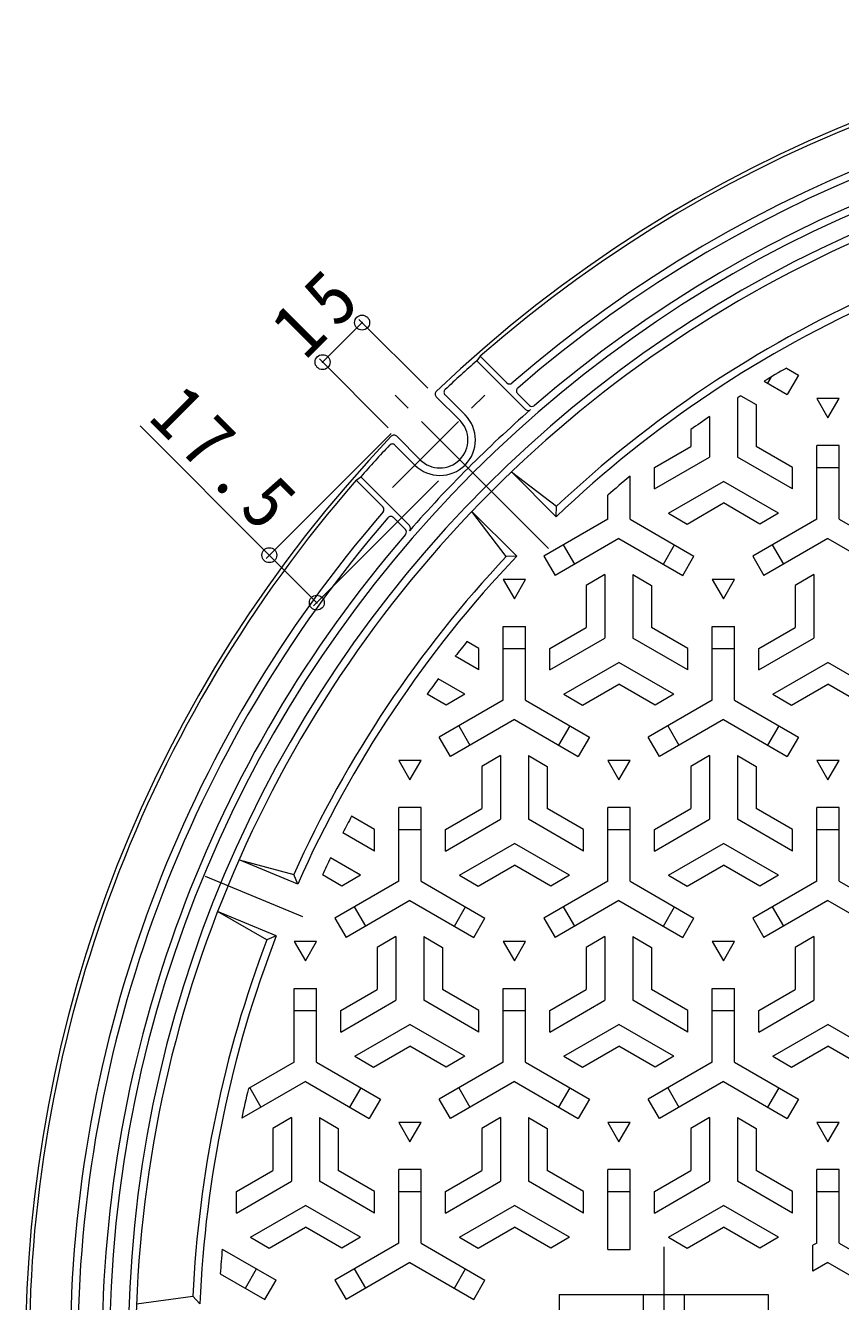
# Model space of a CAD drawing. Units: millimetres, scale not verified. Extents: x -846 to 950, y -677 to 691.
# Drawn here: x -797.8 to -579.5, y 323.5 to 665.4 of the extents above; entities that cross this region are included whole.
import ezdxf

# ---------------------------------------------------------------- set-up
doc = ezdxf.new("R2010")
doc.units = ezdxf.units.MM
doc.header["$LTSCALE"] = 5
doc.header["$PDMODE"] = 32
doc.header["$PDSIZE"] = 4
doc.linetypes.add('CHAIN1', pattern=[8, 5, -1, 1, -1])
doc.linetypes.add('CHAIN2', pattern=[12, 9, -1, 1, -1])
for name, color, linetype, lineweight in [('0-1_躯体', 2, 'Continuous', 9), ('0-2_仕上', 3, 'Continuous', 18), ('0-4_その他', 7, 'Continuous', 9)]:
    doc.layers.add(name, color=color, linetype=linetype, lineweight=lineweight)
doc.styles.add('ＭＳ ゴシック', font='')
doc.styles.get('ＭＳ ゴシック').set_extended_font_data('MS Gothic')

msp = doc.modelspace()

# ---------------------------------------------------------------- linework, layer by layer
at = {"layer": '0-1_躯体'}
for p, q in [((-675.99, 576.777), (-676.916, 575.582)), ((-663.851, 562.517), (-676.916, 575.582)), ((-668.853, 569.641), (-675.99, 576.777)), ((-681.492, 559.652), (-687.783, 565.943)), ((-680.077, 561.066), (-685.422, 566.41)), ((-662.827, 563.614), (-666.017, 566.805)), ((-692.098, 549.045), (-698.39, 555.337)), ((-693.512, 547.631), (-698.857, 552.975)), ((-709.224, 543.543), (-708.029, 544.47)), ((-694.964, 531.405), (-708.029, 544.47)), ((-702.087, 536.407), (-709.224, 543.543)), ((-696.061, 530.381), (-699.251, 533.571))]:
    msp.add_line(p, q, dxfattribs=at)
at = {"layer": '0-1_躯体', "linetype": 'CHAIN1'}
for p, q in [((-699.535, 541.609), (-674.055, 567.088)), ((-674.055, 541.609), (-699.535, 567.088))]:
    msp.add_line(p, q, dxfattribs=at)
at = {"layer": '0-1_躯体'}
for centre, radius, start, end in [((-442.843, 310.396), 355, 46.37589, 133.62411), ((-442.843, 310.396), 354, 48.80634, 131.19366), ((-442.843, 310.396), 343, 49.08412, 130.91588), ((-442.843, 310.396), 341, 49.13226, 130.86774), ((-442.843, 310.396), 332.5, 0, 180), ((-442.843, 310.396), 334.5, 49.18776, 130.81224), ((-442.843, 310.396), 327.5, 0, 180), ((-442.843, 310.396), 353.714, 131.43407, 133.29408), ((-684.715, 567.117), 1, 133.29257, 224.99849), ((-668.146, 570.348), 1, 225.00151, 310.91353), ((-665.31, 567.512), 1, 130.86687, 225), ((-687.076, 566.651), 1, 133.62535, 225), ((-442.843, 310.396), 334.342, 131.0672, 138.9328), ((-686.795, 554.349), 9.5, 225.00015, 44.99968), ((-663.144, 563.224), 1, 225, 311.06915), ((-662.12, 564.321), 1, 225, 310.81099), ((-686.795, 554.349), 7.5, 225.0002, 44.9998), ((-442.843, 310.396), 355, 136.37587, 223.62411), ((-699.097, 554.63), 1, 45, 136.37457), ((-442.843, 310.396), 353.714, 136.70589, 138.56593), ((-699.564, 552.268), 1, 45, 136.70908), ((-442.843, 310.396), 354, 138.80632, 180), ((-442.843, 310.396), 343, 139.08411, 180), ((-442.843, 310.396), 341, 139.13225, 180), ((-702.794, 535.7), 1, 319.08647, 44.99849), ((-699.958, 532.864), 1, 45, 139.13313), ((-696.768, 529.673), 1, 319.18901, 45), ((-695.671, 530.698), 1, 318.93085, 45), ((-442.843, 310.396), 334.5, 139.18776, 180)]:
    msp.add_arc(centre, radius, start, end, dxfattribs=at)
at = {"layer": '0-2_仕上'}
for p, q in [((-598.92, 569.546), (-597.912, 571.291)), ((-593.951, 573.605), (-590.724, 571.742)), ((-590.724, 571.742), (-593.724, 566.546)), ((-599.889, 570.106), (-593.724, 566.546)), ((-607.093, 565.61), (-607.093, 549.725)), ((-606.15, 566.215), (-602.093, 563.872)), ((-602.093, 563.872), (-602.093, 552.612)), ((-614.593, 560.625), (-614.593, 549.725)), ((-619.593, 557.118), (-619.593, 552.612)), ((-629.343, 546.982), (-619.593, 552.612)), ((-592.343, 546.982), (-602.093, 552.612)), ((-585.843, 533.126), (-585.843, 552.894)), ((-579.843, 552.894), (-585.843, 552.894)), ((-579.843, 533.126), (-579.843, 552.894)), ((-629.343, 541.209), (-614.593, 549.725)), ((-592.343, 541.209), (-607.093, 549.725)), ((-635.843, 533.126), (-635.843, 544.626)), ((-629.343, 541.209), (-629.343, 546.982)), ((-592.343, 541.209), (-592.343, 546.982)), ((-579.843, 546.894), (-585.843, 546.894)), ((-625.593, 534.714), (-610.843, 543.23)), ((-596.091, 534.712), (-610.843, 543.23)), ((-641.843, 533.126), (-641.843, 539.55)), ((-620.593, 531.827), (-610.843, 537.456)), ((-601.091, 531.826), (-610.843, 537.456)), ((-655.618, 533.778), (-655.579, 536.568)), ((-625.593, 534.714), (-620.593, 531.827)), ((-596.091, 534.712), (-601.091, 531.826)), ((-641.843, 533.126), (-658.963, 523.242)), ((-635.843, 533.126), (-618.724, 523.242)), ((-585.843, 533.126), (-602.963, 523.242)), ((-579.843, 533.126), (-562.724, 523.242)), ((-638.843, 527.93), (-655.963, 518.046)), ((-638.843, 527.93), (-621.724, 518.046)), ((-582.843, 527.93), (-599.963, 518.046)), ((-582.843, 527.93), (-565.724, 518.046)), ((-666.224, 523.171), (-669.014, 523.133)), ((-658.963, 523.242), (-655.963, 518.046)), ((-653.766, 526.242), (-650.766, 521.046)), ((-626.92, 521.046), (-623.92, 526.242)), ((-621.724, 518.046), (-618.724, 523.242)), ((-602.963, 523.242), (-599.963, 518.046)), ((-597.766, 526.242), (-594.766, 521.046)), ((-642.593, 518.259), (-642.593, 501.225)), ((-635.093, 518.259), (-630.093, 515.372)), ((-635.093, 518.259), (-635.093, 501.225)), ((-586.593, 518.259), (-586.593, 501.225)), ((-630.093, 515.372), (-630.093, 504.112)), ((-669.843, 484.626), (-669.843, 504.394)), ((-669.843, 504.394), (-663.843, 504.394)), ((-663.843, 484.626), (-663.843, 504.394)), ((-657.343, 498.482), (-647.593, 504.112)), ((-620.343, 498.482), (-630.093, 504.112)), ((-613.843, 484.626), (-613.843, 504.394)), ((-613.843, 504.394), (-607.843, 504.394)), ((-607.843, 484.626), (-607.843, 504.394)), ((-601.343, 498.482), (-591.593, 504.112)), ((-676.343, 498.482), (-679.558, 500.339)), ((-657.343, 492.709), (-642.593, 501.225)), ((-620.343, 492.709), (-635.093, 501.225)), ((-601.343, 492.709), (-586.593, 501.225)), ((-676.343, 492.709), (-682.688, 496.372)), ((-676.343, 492.709), (-676.343, 498.482)), ((-663.843, 498.394), (-669.843, 498.394)), ((-657.343, 492.709), (-657.343, 498.482)), ((-620.343, 492.709), (-620.343, 498.482)), ((-607.843, 498.394), (-613.843, 498.394)), ((-601.343, 492.709), (-601.343, 498.482)), ((-653.593, 486.214), (-638.843, 494.73)), ((-624.091, 486.212), (-638.843, 494.73)), ((-597.593, 486.214), (-582.843, 494.73)), ((-568.091, 486.212), (-582.843, 494.73)), ((-680.091, 486.212), (-687.244, 490.342)), ((-648.593, 483.327), (-638.843, 488.956)), ((-629.091, 483.326), (-638.843, 488.956)), ((-592.593, 483.327), (-582.843, 488.956)), ((-573.091, 483.326), (-582.843, 488.956)), ((-685.091, 483.326), (-690.191, 486.27)), ((-680.091, 486.212), (-685.091, 483.326)), ((-653.593, 486.214), (-648.593, 483.327)), ((-624.091, 486.212), (-629.091, 483.326)), ((-597.593, 486.214), (-592.593, 483.327)), ((-669.843, 484.626), (-686.963, 474.742)), ((-663.843, 484.626), (-646.724, 474.742)), ((-613.843, 484.626), (-630.963, 474.742)), ((-607.843, 484.626), (-590.724, 474.742)), ((-666.843, 479.43), (-683.963, 469.546)), ((-666.843, 479.43), (-649.724, 469.546)), ((-610.843, 479.43), (-627.963, 469.546)), ((-610.843, 479.43), (-593.724, 469.546)), ((-681.766, 477.742), (-678.766, 472.546)), ((-654.92, 472.546), (-651.92, 477.742)), ((-625.766, 477.742), (-622.766, 472.546)), ((-598.92, 472.546), (-595.92, 477.742)), ((-683.963, 469.546), (-686.963, 474.742)), ((-646.724, 474.742), (-649.724, 469.546)), ((-627.963, 469.546), (-630.963, 474.742)), ((-590.724, 474.742), (-593.724, 469.546)), ((-670.593, 469.759), (-670.593, 452.725)), ((-663.093, 469.759), (-658.093, 466.872)), ((-663.093, 469.759), (-663.093, 452.725)), ((-614.593, 469.759), (-614.593, 452.725)), ((-607.093, 469.759), (-602.093, 466.872)), ((-607.093, 469.759), (-607.093, 452.725)), ((-658.093, 466.872), (-658.093, 455.612)), ((-602.093, 466.872), (-602.093, 455.612)), ((-697.843, 436.126), (-697.843, 455.894)), ((-691.843, 455.894), (-697.843, 455.894)), ((-691.843, 436.126), (-691.843, 455.894)), ((-685.343, 449.982), (-675.593, 455.612)), ((-648.343, 449.982), (-658.093, 455.612)), ((-641.843, 436.126), (-641.843, 455.894)), ((-635.843, 455.894), (-641.843, 455.894)), ((-635.843, 436.126), (-635.843, 455.894)), ((-629.343, 449.982), (-619.593, 455.612)), ((-592.343, 449.982), (-602.093, 455.612)), ((-585.843, 436.126), (-585.843, 455.894)), ((-579.843, 455.894), (-585.843, 455.894)), ((-579.843, 436.126), (-579.843, 455.894)), ((-704.343, 449.982), (-710.475, 453.523)), ((-685.343, 444.209), (-670.593, 452.725)), ((-648.343, 444.209), (-663.093, 452.725)), ((-629.343, 444.209), (-614.593, 452.725)), ((-592.343, 444.209), (-607.093, 452.725)), ((-704.343, 444.209), (-712.799, 449.091)), ((-704.343, 444.209), (-704.343, 449.982)), ((-691.843, 449.894), (-697.843, 449.894)), ((-685.343, 444.209), (-685.343, 449.982)), ((-648.343, 444.209), (-648.343, 449.982)), ((-635.843, 449.894), (-641.843, 449.894)), ((-629.343, 444.209), (-629.343, 449.982)), ((-592.343, 444.209), (-592.343, 449.982)), ((-579.843, 449.894), (-585.843, 449.894)), ((-681.593, 437.714), (-666.843, 446.23)), ((-652.091, 437.712), (-666.843, 446.23)), ((-625.593, 437.714), (-610.843, 446.23)), ((-596.091, 437.712), (-610.843, 446.23)), ((-708.091, 437.712), (-716.15, 442.365)), ((-724.906, 435.349), (-725.938, 437.941)), ((-713.091, 434.826), (-718.294, 437.83)), ((-708.091, 437.712), (-713.091, 434.826)), ((-681.593, 437.714), (-676.593, 434.827)), ((-676.593, 434.827), (-666.843, 440.456)), ((-657.091, 434.826), (-666.843, 440.456)), ((-652.091, 437.712), (-657.091, 434.826)), ((-625.593, 437.714), (-620.593, 434.827)), ((-620.593, 434.827), (-610.843, 440.456)), ((-601.091, 434.826), (-610.843, 440.456)), ((-596.091, 437.712), (-601.091, 434.826)), ((-697.843, 436.126), (-714.963, 426.242)), ((-691.843, 436.126), (-674.724, 426.242)), ((-641.843, 436.126), (-658.963, 426.242)), ((-635.843, 436.126), (-618.724, 426.242)), ((-585.843, 436.126), (-602.963, 426.242)), ((-579.843, 436.126), (-562.724, 426.242)), ((-694.843, 430.93), (-711.963, 421.046)), ((-694.843, 430.93), (-677.724, 421.046)), ((-638.843, 430.93), (-655.963, 421.046)), ((-638.843, 430.93), (-621.724, 421.046)), ((-582.843, 430.93), (-599.963, 421.046)), ((-582.843, 430.93), (-565.724, 421.046)), ((-709.766, 429.242), (-706.766, 424.046)), ((-682.92, 424.046), (-679.92, 429.242)), ((-653.766, 429.242), (-650.766, 424.046)), ((-626.92, 424.046), (-623.92, 429.242)), ((-597.766, 429.242), (-594.766, 424.046)), ((-714.963, 426.242), (-711.963, 421.046)), ((-677.724, 421.046), (-674.724, 426.242)), ((-658.963, 426.242), (-655.963, 421.046)), ((-621.724, 421.046), (-618.724, 426.242)), ((-602.963, 426.242), (-599.963, 421.046)), ((-730.646, 421.49), (-733.209, 420.387)), ((-698.593, 421.259), (-698.593, 404.225)), ((-691.093, 421.259), (-686.093, 418.372)), ((-691.093, 421.259), (-691.093, 404.225)), ((-642.593, 421.259), (-642.593, 404.225)), ((-635.093, 421.259), (-630.093, 418.372)), ((-635.093, 421.259), (-635.093, 404.225)), ((-586.593, 421.259), (-586.593, 404.225)), ((-686.093, 418.372), (-686.093, 407.112)), ((-630.093, 418.372), (-630.093, 407.112)), ((-725.843, 387.626), (-725.843, 407.394)), ((-725.843, 407.394), (-719.843, 407.394)), ((-719.843, 387.626), (-719.843, 407.394)), ((-713.343, 401.482), (-703.593, 407.112)), ((-676.343, 401.482), (-686.093, 407.112)), ((-669.843, 387.626), (-669.843, 407.394)), ((-669.843, 407.394), (-663.843, 407.394)), ((-663.843, 387.626), (-663.843, 407.394)), ((-657.343, 401.482), (-647.593, 407.112)), ((-620.343, 401.482), (-630.093, 407.112)), ((-613.843, 387.626), (-613.843, 407.394)), ((-613.843, 407.394), (-607.843, 407.394)), ((-607.843, 387.626), (-607.843, 407.394)), ((-601.343, 401.482), (-591.593, 407.112)), ((-713.343, 395.709), (-698.593, 404.225)), ((-676.343, 395.709), (-691.093, 404.225)), ((-657.343, 395.709), (-642.593, 404.225)), ((-620.343, 395.709), (-635.093, 404.225)), ((-601.343, 395.709), (-586.593, 404.225)), ((-719.843, 401.394), (-725.843, 401.394)), ((-713.343, 395.709), (-713.343, 401.482)), ((-676.343, 395.709), (-676.343, 401.482)), ((-663.843, 401.394), (-669.843, 401.394)), ((-657.343, 395.709), (-657.343, 401.482)), ((-620.343, 395.709), (-620.343, 401.482)), ((-607.843, 401.394), (-613.843, 401.394)), ((-601.343, 395.709), (-601.343, 401.482)), ((-709.593, 389.214), (-694.843, 397.73)), ((-680.091, 389.212), (-694.843, 397.73)), ((-653.593, 389.214), (-638.843, 397.73)), ((-624.091, 389.212), (-638.843, 397.73)), ((-597.593, 389.214), (-582.843, 397.73)), ((-568.091, 389.212), (-582.843, 397.73)), ((-704.593, 386.327), (-694.843, 391.956)), ((-685.091, 386.326), (-694.843, 391.956)), ((-648.593, 386.327), (-638.843, 391.956)), ((-629.091, 386.326), (-638.843, 391.956)), ((-592.593, 386.327), (-582.843, 391.956)), ((-573.091, 386.326), (-582.843, 391.956)), ((-725.843, 387.626), (-738.128, 380.533)), ((-719.843, 387.626), (-702.724, 377.742)), ((-709.593, 389.214), (-704.593, 386.327)), ((-669.843, 387.626), (-686.963, 377.742)), ((-680.091, 389.212), (-685.091, 386.326)), ((-663.843, 387.626), (-646.724, 377.742)), ((-653.593, 389.214), (-648.593, 386.327)), ((-613.843, 387.626), (-630.963, 377.742)), ((-624.091, 389.212), (-629.091, 386.326)), ((-607.843, 387.626), (-590.724, 377.742)), ((-597.593, 389.214), (-592.593, 386.327)), ((-722.843, 382.43), (-739.905, 372.579)), ((-737.766, 380.742), (-734.766, 375.546)), ((-722.843, 382.43), (-705.724, 372.546)), ((-710.92, 375.546), (-707.92, 380.742)), ((-666.843, 382.43), (-683.963, 372.546)), ((-681.766, 380.742), (-678.766, 375.546)), ((-666.843, 382.43), (-649.724, 372.546)), ((-654.92, 375.546), (-651.92, 380.742)), ((-610.843, 382.43), (-627.963, 372.546)), ((-625.766, 380.742), (-622.766, 375.546)), ((-610.843, 382.43), (-593.724, 372.546)), ((-598.92, 375.546), (-595.92, 380.742)), ((-702.724, 377.742), (-705.724, 372.546)), ((-683.963, 372.546), (-686.963, 377.742)), ((-646.724, 377.742), (-649.724, 372.546)), ((-627.963, 372.546), (-630.963, 377.742)), ((-590.724, 377.742), (-593.724, 372.546)), ((-726.593, 372.759), (-726.593, 355.725)), ((-719.093, 372.759), (-714.093, 369.872)), ((-719.093, 372.759), (-719.093, 355.725)), ((-670.593, 372.759), (-670.593, 355.725)), ((-663.093, 372.759), (-658.093, 369.872)), ((-663.093, 372.759), (-663.093, 355.725)), ((-614.593, 372.759), (-614.593, 355.725)), ((-607.093, 372.759), (-602.093, 369.872)), ((-607.093, 372.759), (-607.093, 355.725)), ((-714.093, 369.872), (-714.093, 358.612)), ((-658.093, 369.872), (-658.093, 358.612)), ((-602.093, 369.872), (-602.093, 358.612)), ((-741.343, 352.982), (-731.593, 358.612)), ((-741.343, 347.209), (-726.593, 355.725)), ((-704.343, 347.209), (-719.093, 355.725)), ((-704.343, 352.982), (-714.093, 358.612)), ((-697.843, 339.126), (-697.843, 358.894)), ((-691.843, 358.894), (-697.843, 358.894)), ((-691.843, 339.126), (-691.843, 358.894)), ((-685.343, 352.982), (-675.593, 358.612)), ((-685.343, 347.209), (-670.593, 355.725)), ((-648.343, 347.209), (-663.093, 355.725)), ((-648.343, 352.982), (-658.093, 358.612)), ((-635.843, 358.894), (-641.843, 358.894)), ((-641.843, 337.396), (-641.843, 358.894)), ((-629.343, 352.982), (-619.593, 358.612)), ((-629.343, 347.209), (-614.593, 355.725)), ((-592.343, 347.209), (-607.093, 355.725)), ((-592.343, 352.982), (-602.093, 358.612)), ((-585.843, 339.126), (-585.843, 358.894)), ((-579.843, 358.894), (-585.843, 358.894)), ((-579.843, 339.126), (-579.843, 358.894)), ((-741.343, 347.209), (-741.343, 352.982)), ((-704.343, 347.209), (-704.343, 352.982)), ((-691.843, 352.894), (-697.843, 352.894)), ((-685.343, 347.209), (-685.343, 352.982)), ((-648.343, 347.209), (-648.343, 352.982)), ((-635.843, 352.894), (-641.843, 352.894)), ((-629.343, 347.209), (-629.343, 352.982)), ((-592.343, 347.209), (-592.343, 352.982)), ((-579.843, 352.894), (-585.843, 352.894)), ((-737.593, 340.714), (-722.843, 349.23)), ((-708.091, 340.712), (-722.843, 349.23)), ((-681.593, 340.714), (-666.843, 349.23)), ((-652.091, 340.712), (-666.843, 349.23)), ((-625.593, 340.714), (-610.843, 349.23)), ((-596.091, 340.712), (-610.843, 349.23)), ((-732.593, 337.827), (-722.843, 343.456)), ((-713.091, 337.826), (-722.843, 343.456)), ((-676.593, 337.827), (-666.843, 343.456)), ((-657.091, 337.826), (-666.843, 343.456)), ((-620.593, 337.827), (-610.843, 343.456)), ((-601.091, 337.826), (-610.843, 343.456)), ((-737.593, 340.714), (-732.593, 337.827)), ((-697.843, 339.126), (-714.963, 329.242)), ((-708.091, 340.712), (-713.091, 337.826)), ((-691.843, 339.126), (-674.724, 329.242)), ((-681.593, 340.714), (-676.593, 337.827)), ((-652.091, 340.712), (-657.091, 337.826)), ((-625.593, 340.714), (-620.593, 337.827)), ((-596.091, 340.712), (-601.091, 337.826)), ((-585.843, 339.126), (-586.843, 338.549)), ((-586.843, 331.62), (-586.843, 338.549)), ((-579.843, 339.126), (-562.724, 329.242)), ((-745.125, 337.557), (-730.724, 329.242)), ((-738.92, 327.046), (-735.92, 332.242)), ((-694.843, 333.93), (-711.963, 324.046)), ((-709.766, 332.242), (-706.766, 327.046)), ((-694.843, 333.93), (-677.724, 324.046)), ((-682.92, 327.046), (-679.92, 332.242)), ((-582.843, 333.93), (-586.843, 331.62)), ((-582.843, 333.93), (-565.724, 324.046)), ((-745.648, 330.93), (-733.724, 324.046)), ((-733.724, 324.046), (-730.724, 329.242)), ((-714.963, 329.242), (-711.963, 324.046)), ((-677.724, 324.046), (-674.724, 329.242))]:
    msp.add_line(p, q, dxfattribs=at)
at = {"layer": '0-2_仕上', "color": 7, "linetype": 'CHAIN2', "lineweight": 9}
for p, q in [((-677.691, 545.244), (-657.711, 525.264)), ((-749.686, 437.495), (-723.581, 426.682)), ((-626.843, 338.152), (-626.843, 283.95))]:
    msp.add_line(p, q, dxfattribs=at)
at = {"layer": '0-2_仕上', "lineweight": 9}
for p, q in [((-669.014, 523.133), (-678.249, 535.195)), ((-666.224, 523.171), (-678.249, 535.195)), ((-733.209, 420.387), (-746.356, 427.998)), ((-730.646, 421.49), (-746.356, 427.998)), ((-654.843, 325.396), (-654.843, 295.396)), ((-632.343, 325.396), (-632.343, 295.396)), ((-621.343, 325.396), (-621.343, 295.396))]:
    msp.add_line(p, q, dxfattribs=at)
at = {"layer": '0-2_仕上'}
for points in [[(-582.843, 560.264), (-579.843, 565.46), (-585.843, 565.46)], [(-666.843, 511.764), (-663.843, 516.96), (-669.843, 516.96)], [(-610.843, 511.764), (-607.843, 516.96), (-613.843, 516.96)], [(-694.843, 463.264), (-691.843, 468.46), (-697.843, 468.46)], [(-638.843, 463.264), (-635.843, 468.46), (-641.843, 468.46)], [(-582.843, 463.264), (-579.843, 468.46), (-585.843, 468.46)], [(-722.843, 414.764), (-719.843, 419.96), (-725.843, 419.96)], [(-666.843, 414.764), (-663.843, 419.96), (-669.843, 419.96)], [(-610.843, 414.764), (-607.843, 419.96), (-613.843, 419.96)], [(-694.843, 366.264), (-691.843, 371.46), (-697.843, 371.46)], [(-638.843, 366.264), (-635.843, 371.46), (-641.843, 371.46)], [(-582.843, 366.264), (-579.843, 371.46), (-585.843, 371.46)]]:
    msp.add_lwpolyline(points, close=True, dxfattribs=at)
at = {"layer": '0-2_仕上', "lineweight": 9}
for points in [[(-655.618, 533.778), (-667.642, 545.802), (-655.579, 536.568)], [(-724.906, 435.349), (-740.616, 441.856), (-725.938, 437.941)], [(-768.103, 322.896), (-753.004, 324.896), (-751.09, 322.896)], [(-654.843, 325.396), (-598.843, 325.396), (-598.843, 295.396)]]:
    msp.add_lwpolyline(points, dxfattribs=at)
at = {"layer": '0-2_仕上'}
for points in [[(-642.593, 518.259), (-647.593, 515.372), (-647.593, 504.112)], [(-586.593, 518.259), (-591.593, 515.372), (-591.593, 504.112)], [(-670.593, 469.759), (-675.593, 466.872), (-675.593, 455.612)], [(-614.593, 469.759), (-619.593, 466.872), (-619.593, 455.612)], [(-698.593, 421.259), (-703.593, 418.372), (-703.593, 407.112)], [(-642.593, 421.259), (-647.593, 418.372), (-647.593, 407.112)], [(-586.593, 421.259), (-591.593, 418.372), (-591.593, 407.112)], [(-726.593, 372.759), (-731.593, 369.872), (-731.593, 358.612)], [(-670.593, 372.759), (-675.593, 369.872), (-675.593, 358.612)], [(-614.593, 372.759), (-619.593, 369.872), (-619.593, 358.612)], [(-641.843, 337.396), (-635.843, 337.396), (-635.843, 358.894)]]:
    msp.add_lwpolyline(points, dxfattribs=at)
for radius, start, end in [(325.5, 112.5, 135), (303.5, 119.86004, 121.16135), (303.5, 122.553, 122.76442), (303.5, 124.46466, 125.61757), (303.5, 129.48783, 130.97151), (325.5, 135, 157.5), (303.5, 141.25617, 142.21001), (303.5, 143.63679, 144.58573), (303.5, 151.86269, 152.8074), (303.5, 154.22599, 155.1731), (325.5, 157.5, 180), (303.5, 166.63854, 168.17718), (303.5, 174.8657, 176.12061)]:
    msp.add_arc((-442.843, 310.396), radius, start, end, dxfattribs=at)
at = {"layer": '0-2_仕上', "lineweight": 9}
for radius, start, end in [(308.5, 113.89307, 133.60693), (310.5, 114.25328, 133.24672), (310.5, 136.75328, 155.74672), (308.5, 136.39307, 156.10693), (308.5, 158.89307, 177.67782), (310.5, 159.25328, 177.32338)]:
    msp.add_arc((-442.843, 310.396), radius, start, end, dxfattribs=at)
at = {"layer": '0-4_その他'}
for p, q in [((-707.647, 585.807), (-718.253, 575.2)), ((-708.495, 586.655), (-690.067, 568.227)), ((-719.102, 576.049), (-700.673, 557.62)), ((-732.516, 523.477), (-767.127, 558.088)), ((-733.364, 522.628), (-699.876, 556.116)), ((-720.637, 509.9), (-687.148, 543.388)), ((-719.788, 510.749), (-732.516, 523.477))]:
    msp.add_line(p, q, dxfattribs=at)
for p in [(-707.647, 585.807), (-718.253, 575.2), (-732.516, 523.477), (-719.788, 510.749)]:
    msp.add_point(p, dxfattribs=at)

# ---------------------------------------------------------------- texts
at = {"layer": '0-4_その他', "color": 2, "char_height": 14.66, "attachment_point": 7, "style": 'ＭＳ ゴシック'}
for s, insert, rotation in [('\\T1.27;\\W0.95;15', (-722.761, 575.288), 45), ('\\T1.28;\\W0.9;17.5', (-765.426, 559.788), 315)]:
    msp.add_mtext(s, dxfattribs=dict(at, insert=insert, rotation=rotation))

doc.saveas('drawing.dxf')
